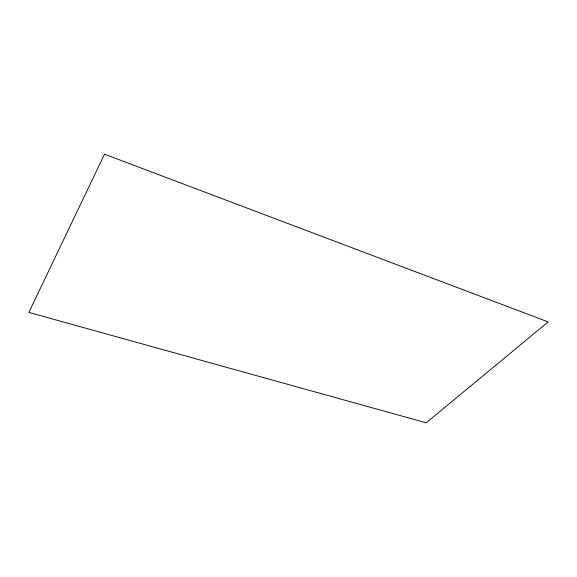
<?xml version="1.0" encoding="UTF-8"?>
<svg xmlns="http://www.w3.org/2000/svg" width="577" height="577" viewBox="0 0 577 577"><rect width="100%" height="100%" fill="white"/><g stroke="black" fill="none" stroke-linecap="round" stroke-linejoin="round"><path stroke-width="0.87" d="M104.516 154.196L28.85 312.409L426.223 422.804L548.15 321.901L104.516 154.196"/></g></svg>
